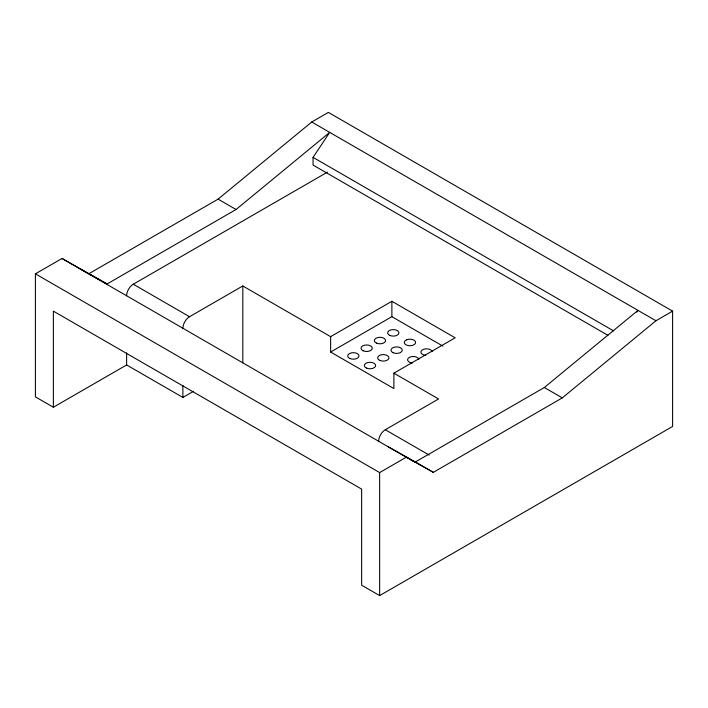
<?xml version="1.0" encoding="UTF-8"?>
<svg xmlns="http://www.w3.org/2000/svg" width="708" height="708" viewBox="0 0 708 708"><rect width="100%" height="100%" fill="white"/><g stroke="black" fill="none" stroke-linecap="round" stroke-linejoin="round"><path stroke-width="1.06" d="M607.924 335.309L313.051 165.061L313.051 157.371L329.698 132.387L236.047 209.515L107.085 283.979L80.013 268.854M636.784 312.157L637.979 310.37L544.328 387.506L415.357 461.961L388.294 446.837M89.102 273.598L218.073 199.143L311.724 122.006L328.362 112.395L672.6 311.139L672.6 426.464L379.638 595.605L361.655 585.224L361.655 489.122L53.374 311.139L53.374 407.242L35.4 396.861L35.4 273.846L62.03 258.473L107.085 283.979M35.4 273.846L379.638 472.59L406.268 457.218L433.34 472.342L562.302 397.878L655.953 320.751L672.6 311.139M126.617 295.758A9.416 5.434 -60 0 1 133.281 284.227L327.406 172.15M182.885 328.246A9.416 5.434 -60 0 1 189.54 316.715L242.809 285.961L330.627 336.663L391.878 301.289L455.138 337.813L393.878 373.178L393.878 388.559L330.627 352.035L330.627 336.663M53.374 407.242L126.617 364.956L182.885 397.436L193.346 391.4M330.627 352.035L391.878 316.671L442.863 346.106M378.638 441.261A9.416 5.434 -60 0 1 385.294 429.729L438.562 398.976L393.878 373.178M311.724 122.006L655.953 320.751M313.051 157.371L613.668 330.937M218.073 199.143L236.047 209.515M544.328 387.506L562.302 397.878M133.281 284.227L189.54 316.715M385.294 429.729L429.163 455.058M415.357 461.961L433.34 472.342M62.03 258.473L408.197 458.333M410.109 459.43L414.87 462.182M391.878 301.289L391.878 316.671M379.638 472.59L379.638 595.605M242.809 285.961L242.809 362.841M182.885 385.356L182.885 397.436M126.617 352.876L126.617 364.956M425.694 355.301A5.646 3.266 0 0 1 420.933 351.911A5.646 3.266 0 0 1 426.278 348.823A5.646 3.266 0 0 1 432.154 351.566M412.375 362.992A5.646 3.266 0 0 1 407.613 359.593A5.646 3.266 0 0 1 412.968 356.505A5.646 3.266 0 0 1 418.835 359.257M406.613 339.822L405.365 340.548A5.646 3.266 0 0 0 405.932 344.769A5.646 3.266 0 0 0 413.242 345.106L414.499 344.389A5.646 3.266 0 0 0 413.932 340.167A5.646 3.266 0 0 0 406.613 339.822M393.055 352.69A5.646 3.266 0 0 0 402.197 350.664A5.646 3.266 0 0 0 394.586 347.115A5.646 3.266 0 0 0 393.055 352.69M389.727 335.388A5.646 3.266 0 0 0 398.861 333.371A5.646 3.266 0 0 0 391.259 329.813A5.646 3.266 0 0 0 389.727 335.388M376.408 343.079A5.646 3.266 0 0 0 385.55 341.052A5.646 3.266 0 0 0 377.939 337.504A5.646 3.266 0 0 0 376.408 343.079M379.745 360.381A5.646 3.266 0 0 0 388.878 358.354A5.646 3.266 0 0 0 381.276 354.796A5.646 3.266 0 0 0 379.745 360.381M363.098 350.77A5.646 3.266 0 0 0 372.231 348.743A5.646 3.266 0 0 0 364.629 345.185A5.646 3.266 0 0 0 363.098 350.77M366.425 368.071A5.646 3.266 0 0 0 375.559 366.045A5.646 3.266 0 0 0 367.956 362.487A5.646 3.266 0 0 0 366.425 368.071M349.779 358.46A5.646 3.266 0 0 0 358.912 356.434A5.646 3.266 0 0 0 351.31 352.876A5.646 3.266 0 0 0 349.779 358.46"/></g></svg>
